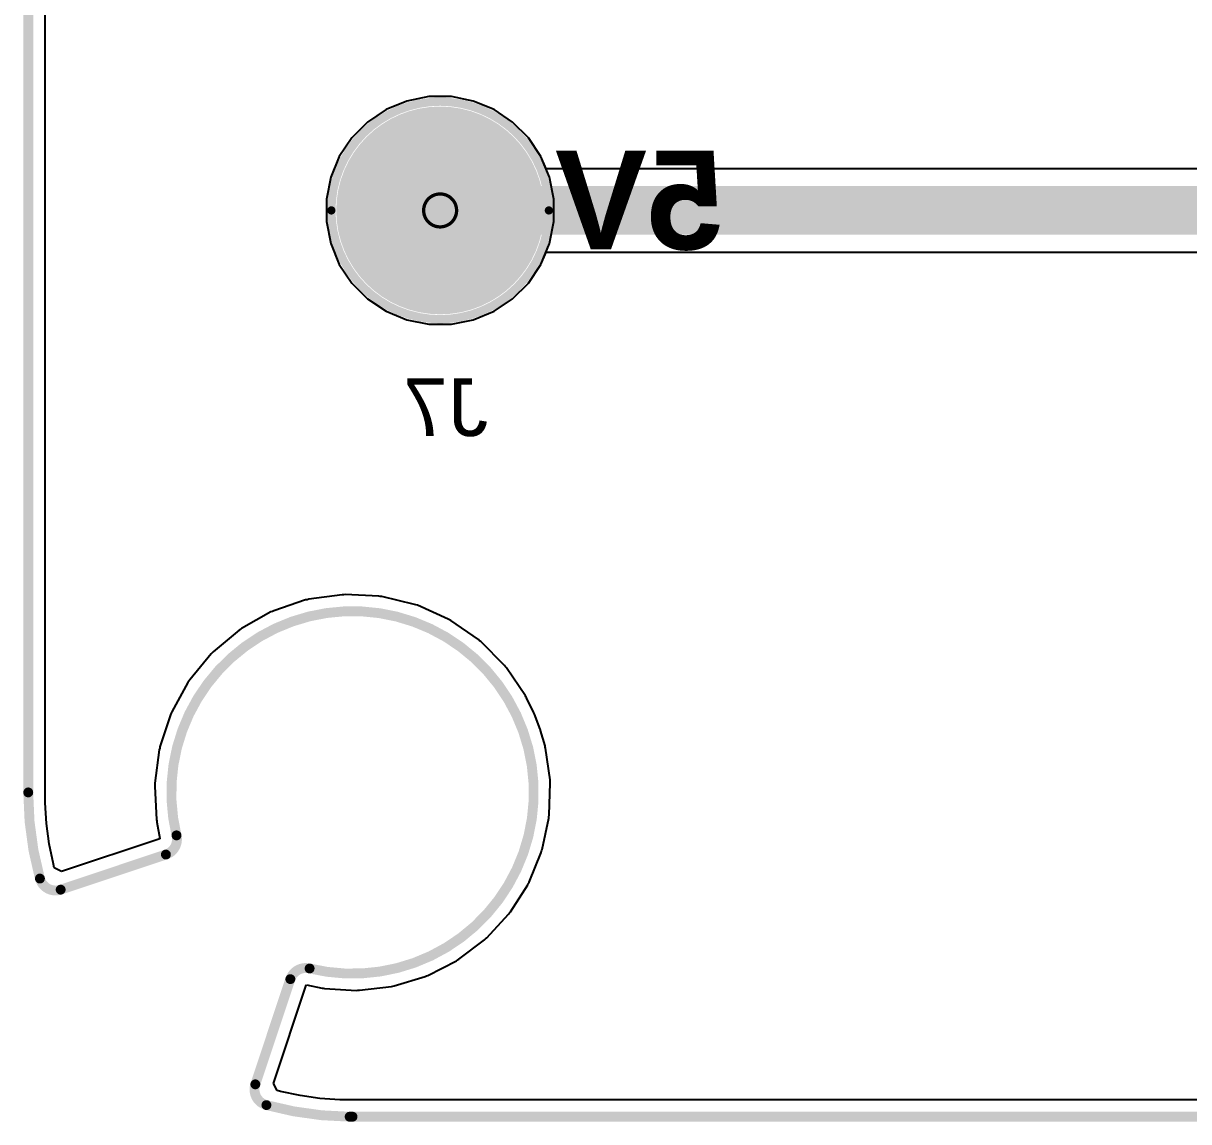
# Model space of a CAD drawing. Header units: inches. Extents: x -22 to 5433, y -38 to 5417.
# Drawn here: x -21.6 to -3.63, y -38.06 to -21.13 of the extents above; entities that cross this region are included whole.
import ezdxf

# ---------------------------------------------------------------- set-up
doc = ezdxf.new("R2010")
doc.units = ezdxf.units.IN
for name, color, linetype in [('Board_outline', 216, 'Continuous'), ('Bottom Layer', 5, 'Continuous'), ('Bottom Overlay', 54, 'Continuous'), ('Bottom Solder', 6, 'Continuous'), ('Drill Drawing', 1, 'Continuous'), ('Multi-Layer', 9, 'Continuous'), ('Pad Holes', 156, 'Continuous'), ('Top Layer', 1, 'Continuous'), ('Top Solder', 216, 'Continuous')]:
    doc.layers.add(name, color=color, linetype=linetype)
doc.styles.add('Arial', font='', dxfattribs={"height": 0.2})
doc.styles.add('Arial_Bold', font='', dxfattribs={"height": 0.2})
doc.styles.get('Arial').set_extended_font_data('Arial')
doc.styles.get('Arial_Bold').set_extended_font_data('Arial', bold=True)

# ---------------------------------------------------------------- blocks, each defined once
blk = doc.blocks.new('YZ162317083P_01_B_4')
at = {"layer": 'Bottom Layer'}
h = blk.add_hatch(color=5, dxfattribs=at)
edge = h.paths.add_edge_path()
edge.add_arc((0, 0), 1.5, 0, 360)
at = {"layer": 'Bottom Solder'}
h = blk.add_hatch(color=6, dxfattribs=at)
edge = h.paths.add_edge_path()
edge.add_arc((0, 0), 1.6016, 0, 360)
at = {"layer": 'Multi-Layer'}
h = blk.add_hatch(color=9, dxfattribs=at)
edge = h.paths.add_edge_path()
edge.add_arc((0, 0), 1.5, 0, 360)
at = {"layer": 'Pad Holes'}
h = blk.add_hatch(color=7, dxfattribs=at)
edge = h.paths.add_edge_path()
edge.add_arc((0, 0), 0.8, 0, 360)
at = {"layer": 'Top Layer'}
h = blk.add_hatch(color=1, dxfattribs=at)
edge = h.paths.add_edge_path()
edge.add_arc((0, 0), 1.5, 0, 360)
at = {"layer": 'Top Solder'}
h = blk.add_hatch(color=216, dxfattribs=at)
edge = h.paths.add_edge_path()
edge.add_arc((0, 0), 1.6016, 0, 360)
at = {"layer": 'Bottom Overlay'}
for points in [[(1.6764, 0, 0.127, 0.127, 1), (-1.6764, 0, 0.127, 0.127, 1)], [(-1.70815, 0, 0.0635, 0.0635, 1), (-1.64465, 0, 0.0635, 0.0635, 1)], [(1.64465, 0, 0.0635, 0.0635, 1), (1.70815, 0, 0.0635, 0.0635, 1)]]:
    blk.add_lwpolyline(points, format="xyseb", close=True, dxfattribs=at)

msp = doc.modelspace()

# ---------------------------------------------------------------- linework, layer by layer
at = {"layer": 'Board_outline'}
for points in [[(-21.519, -32.989, 0.152, 0.152, 0), (-21.519, 2.011, 0.152, 0.152, 0)], [(-19.233, -33.651, 0.152, 0.152, -3.570754), (-17.181, -35.703, 0.152, 0.152, 0)], [(-21.339, -34.317, 0.152, 0.152, -0.067325), (-21.519, -32.989, 0.152, 0.152, 0)], [(-19.233, -33.651, 0.152, 0.152, -0.390333), (-19.397, -33.947, 0.152, 0.152, 0)], [(-21.019, -34.488, 0.152, 0.152, 0), (-19.397, -33.947, 0.152, 0.152, 0)], [(-21.019, -34.488, 0.152, 0.152, -0.429718), (-21.339, -34.317, 0.152, 0.152, 0)], [(-17.478, -35.867, 0.152, 0.152, -0.390327), (-17.181, -35.703, 0.152, 0.152, 0)], [(-18.018, -37.489, 0.152, 0.152, 0), (-17.478, -35.867, 0.152, 0.152, 0)], [(-17.847, -37.809, 0.152, 0.152, -0.429723), (-18.018, -37.489, 0.152, 0.152, 0)], [(-16.564, -37.988, 0.152, 0.152, -0.065034), (-17.847, -37.809, 0.152, 0.152, 0)], [(-16.564, -37.988, 0.152, 0.152, 0), (-16.519, -37.988, 0.152, 0.152, 0)], [(-16.519, -37.988, 0.152, 0.152, 0), (73.481, -37.988, 0.152, 0.152, 0)]]:
    msp.add_lwpolyline(points, format="xyseb", dxfattribs=at)
for points in [[(-21.557, -32.989, 0.0762, 0.0762, 1), (-21.481, -32.989, 0.0762, 0.0762, 1)], [(-21.557, -32.989, 0.0762, 0.0762, 1), (-21.481, -32.989, 0.0762, 0.0762, 1)], [(-19.271, -33.651, 0.0762, 0.0762, 1), (-19.195, -33.651, 0.0762, 0.0762, 1)], [(-19.271, -33.651, 0.0762, 0.0762, 1), (-19.195, -33.651, 0.0762, 0.0762, 1)], [(-19.435, -33.947, 0.0762, 0.0762, 1), (-19.359, -33.947, 0.0762, 0.0762, 1)], [(-19.435, -33.947, 0.0762, 0.0762, 1), (-19.359, -33.947, 0.0762, 0.0762, 1)], [(-21.377, -34.317, 0.0762, 0.0762, 1), (-21.301, -34.317, 0.0762, 0.0762, 1)], [(-21.377, -34.317, 0.0762, 0.0762, 1), (-21.301, -34.317, 0.0762, 0.0762, 1)], [(-21.057, -34.488, 0.0762, 0.0762, 1), (-20.981, -34.488, 0.0762, 0.0762, 1)], [(-21.057, -34.488, 0.0762, 0.0762, 1), (-20.981, -34.488, 0.0762, 0.0762, 1)], [(-17.219, -35.703, 0.0762, 0.0762, 1), (-17.143, -35.703, 0.0762, 0.0762, 1)], [(-17.219, -35.703, 0.0762, 0.0762, 1), (-17.143, -35.703, 0.0762, 0.0762, 1)], [(-17.516, -35.867, 0.0762, 0.0762, 1), (-17.44, -35.867, 0.0762, 0.0762, 1)], [(-17.516, -35.867, 0.0762, 0.0762, 1), (-17.44, -35.867, 0.0762, 0.0762, 1)], [(-18.056, -37.489, 0.0762, 0.0762, 1), (-17.98, -37.489, 0.0762, 0.0762, 1)], [(-18.056, -37.489, 0.0762, 0.0762, 1), (-17.98, -37.489, 0.0762, 0.0762, 1)], [(-17.885, -37.809, 0.0762, 0.0762, 1), (-17.809, -37.809, 0.0762, 0.0762, 1)], [(-17.885, -37.809, 0.0762, 0.0762, 1), (-17.809, -37.809, 0.0762, 0.0762, 1)], [(-16.602, -37.988, 0.0762, 0.0762, 1), (-16.526, -37.988, 0.0762, 0.0762, 1)], [(-16.602, -37.988, 0.0762, 0.0762, 1), (-16.526, -37.988, 0.0762, 0.0762, 1)], [(-16.557, -37.988, 0.0762, 0.0762, 1), (-16.481, -37.988, 0.0762, 0.0762, 1)], [(-16.557, -37.988, 0.0762, 0.0762, 1), (-16.481, -37.988, 0.0762, 0.0762, 1)]]:
    msp.add_lwpolyline(points, format="xyseb", close=True, dxfattribs=at)
at = {"layer": 'Bottom Layer'}
for p, q in [((-21.26, -32.989), (-21.26, 2.011)), ((-15.342, -22.264), (-15.681, -22.332)), ((-14.996, -22.264), (-15.342, -22.264)), ((-14.657, -22.332), (-14.996, -22.264)), ((-15.681, -22.332), (-16, -22.464)), ((-14.338, -22.464), (-14.657, -22.332)), ((-16, -22.464), (-16.287, -22.656)), ((-14.051, -22.656), (-14.338, -22.464)), ((-16.287, -22.656), (-16.531, -22.9)), ((-13.806, -22.9), (-14.051, -22.656)), ((-16.531, -22.9), (-16.723, -23.188)), ((-13.615, -23.188), (-13.806, -22.9)), ((-16.723, -23.188), (-16.855, -23.507)), ((-13.536, -23.377), (-13.615, -23.188)), ((-16.855, -23.507), (-16.923, -23.846)), ((9.752, -23.377), (-13.536, -23.377)), ((-16.923, -23.846), (-16.923, -24.191)), ((-16.923, -24.191), (-16.855, -24.53)), ((-16.855, -24.53), (-16.723, -24.849)), ((-13.615, -24.849), (-13.536, -24.66)), ((-13.536, -24.66), (10.018, -24.66)), ((-16.723, -24.849), (-16.531, -25.137)), ((-13.806, -25.137), (-13.615, -24.849)), ((-16.531, -25.137), (-16.287, -25.381)), ((-14.051, -25.381), (-13.806, -25.137)), ((-16.287, -25.381), (-16, -25.573)), ((-14.338, -25.573), (-14.051, -25.381)), ((-16, -25.573), (-15.681, -25.705)), ((-14.657, -25.705), (-14.338, -25.573)), ((-15.681, -25.705), (-15.342, -25.772)), ((-15.342, -25.772), (-14.996, -25.772)), ((-14.996, -25.772), (-14.657, -25.705)), ((-16.681, -29.941), (-17.195, -30.012)), ((-16.657, -29.942), (-16.681, -29.941)), ((-16.633, -29.938), (-16.657, -29.942)), ((-16.116, -29.963), (-16.633, -29.938)), ((-16.092, -29.969), (-16.116, -29.963)), ((-16.068, -29.97), (-16.092, -29.969)), ((-15.564, -30.09), (-16.068, -29.97)), ((-17.242, -30.023), (-17.733, -30.188)), ((-17.218, -30.02), (-17.242, -30.023)), ((-17.195, -30.012), (-17.218, -30.02)), ((-15.542, -30.1), (-15.564, -30.09)), ((-15.518, -30.105), (-15.542, -30.1)), ((-15.045, -30.316), (-15.518, -30.105)), ((-17.777, -30.208), (-18.229, -30.461)), ((-17.754, -30.2), (-17.777, -30.208)), ((-17.733, -30.188), (-17.754, -30.2)), ((-15.025, -30.33), (-15.045, -30.316)), ((-15.003, -30.339), (-15.025, -30.33)), ((-14.577, -30.634), (-15.003, -30.339)), ((-18.269, -30.488), (-18.667, -30.82)), ((-18.248, -30.476), (-18.269, -30.488)), ((-18.229, -30.461), (-18.248, -30.476)), ((-14.56, -30.651), (-14.577, -30.634)), ((-14.54, -30.665), (-14.56, -30.651)), ((-14.175, -31.033), (-14.54, -30.665)), ((-18.7, -30.854), (-19.03, -31.254)), ((-18.682, -30.839), (-18.7, -30.854)), ((-18.667, -30.82), (-18.682, -30.839)), ((-14.162, -31.053), (-14.175, -31.033)), ((-14.145, -31.07), (-14.162, -31.053)), ((-13.855, -31.5), (-14.145, -31.07)), ((-19.03, -31.254), (-19.042, -31.275)), ((-19.057, -31.294), (-19.307, -31.747)), ((-19.042, -31.275), (-19.057, -31.294)), ((-13.848, -31.516), (-13.855, -31.5)), ((-13.836, -31.531), (-13.848, -31.516)), ((-13.722, -31.764), (-13.836, -31.531)), ((-19.326, -31.792), (-19.489, -32.284)), ((-19.315, -31.77), (-19.326, -31.792)), ((-19.307, -31.747), (-19.315, -31.77)), ((-13.719, -31.775), (-13.722, -31.764)), ((-13.713, -31.785), (-13.719, -31.775)), ((-13.626, -32.013), (-13.713, -31.785)), ((-13.624, -32.024), (-13.626, -32.013)), ((-13.619, -32.034), (-13.624, -32.024)), ((-13.551, -32.273), (-13.619, -32.034)), ((-19.499, -32.331), (-19.568, -32.844)), ((-19.491, -32.308), (-19.499, -32.331)), ((-19.489, -32.284), (-19.491, -32.308)), ((-13.55, -32.29), (-13.551, -32.273)), ((-13.544, -32.307), (-13.55, -32.29)), ((-13.473, -32.797), (-13.544, -32.307)), ((-19.566, -32.868), (-19.569, -32.892)), ((-19.568, -32.844), (-19.566, -32.868)), ((-13.487, -33.339), (-13.47, -32.843)), ((-13.474, -32.82), (-13.473, -32.797)), ((-13.47, -32.843), (-13.474, -32.82)), ((-21.26, -33.148), (-21.26, -32.989)), ((-19.569, -32.892), (-19.542, -33.41)), ((-21.239, -33.466), (-21.26, -33.148)), ((-19.542, -33.41), (-19.537, -33.428)), ((-13.596, -33.869), (-13.492, -33.384)), ((-13.492, -33.361), (-13.487, -33.339)), ((-13.492, -33.384), (-13.492, -33.361)), ((-21.196, -33.782), (-21.239, -33.466)), ((-19.537, -33.428), (-19.537, -33.446)), ((-19.537, -33.446), (-19.488, -33.7)), ((-19.49, -33.705), (-21.005, -34.21)), ((-19.488, -33.7), (-19.49, -33.705)), ((-21.132, -34.094), (-21.196, -33.782)), ((-13.798, -34.372), (-13.61, -33.913)), ((-13.61, -33.913), (-13.606, -33.89)), ((-13.606, -33.89), (-13.596, -33.869)), ((-21.117, -34.15), (-21.132, -34.094)), ((-21.005, -34.21), (-21.117, -34.15)), ((-14.085, -34.831), (-13.819, -34.412)), ((-13.819, -34.412), (-13.811, -34.391)), ((-13.811, -34.391), (-13.798, -34.372)), ((-14.113, -34.867), (-14.101, -34.847)), ((-14.101, -34.847), (-14.085, -34.831)), ((-14.449, -35.232), (-14.113, -34.867)), ((-14.878, -35.562), (-14.483, -35.262)), ((-14.483, -35.262), (-14.468, -35.245)), ((-14.468, -35.245), (-14.449, -35.232)), ((-14.917, -35.586), (-14.899, -35.572)), ((-14.899, -35.572), (-14.878, -35.562)), ((-15.358, -35.811), (-14.917, -35.586)), ((-15.876, -35.972), (-15.401, -35.829)), ((-15.401, -35.829), (-15.381, -35.818)), ((-15.381, -35.818), (-15.358, -35.811)), ((-17.74, -37.474), (-17.236, -35.959)), ((-17.236, -35.959), (-17.231, -35.957)), ((-17.231, -35.957), (-16.988, -36.005)), ((-16.988, -36.005), (-16.97, -36.005)), ((-16.97, -36.005), (-16.954, -36.01)), ((-16.954, -36.01), (-16.459, -36.04)), ((-16.459, -36.04), (-16.436, -36.037)), ((-16.436, -36.037), (-16.413, -36.039)), ((-16.413, -36.039), (-15.921, -35.981)), ((-15.921, -35.981), (-15.899, -35.974)), ((-15.899, -35.974), (-15.876, -35.972)), ((-17.68, -37.586), (-17.74, -37.474)), ((-17.63, -37.6), (-17.68, -37.586)), ((-17.328, -37.663), (-17.63, -37.6)), ((-17.023, -37.705), (-17.328, -37.663)), ((-16.716, -37.728), (-17.023, -37.705)), ((-16.562, -37.729), (-16.716, -37.728)), ((-16.518, -37.73), (-16.562, -37.729)), ((73.481, -37.73), (-16.518, -37.73))]:
    msp.add_line(p, q, dxfattribs=at)
msp.add_lwpolyline([(-15.169, -24.018, 0.75, 0.75, 0), (10.018, -24.018, 0.75, 0.75, 0)], format="xyseb", dxfattribs=at)
msp.add_lwpolyline([(-15.356, -24.018, 0.375, 0.375, 1), (-14.981, -24.018, 0.375, 0.375, 1)], format="xyseb", close=True, dxfattribs=at)
at = {"layer": 'Drill Drawing'}
for points in [[(-14.915, -24.018, 0.0508, 0.0508, 1), (-15.423, -24.018, 0.0508, 0.0508, 1)], [(-15.436, -24.018, 0.0254, 0.0254, 1), (-15.41, -24.018, 0.0254, 0.0254, 1)], [(-14.928, -24.018, 0.0254, 0.0254, 1), (-14.902, -24.018, 0.0254, 0.0254, 1)]]:
    msp.add_lwpolyline(points, format="xyseb", close=True, dxfattribs=at)
at = {"layer": 'Top Layer'}
for p, q in [((-21.26, -32.989), (-21.26, 2.011)), ((-15.342, -22.264), (-15.681, -22.332)), ((-14.996, -22.264), (-15.342, -22.264)), ((-14.657, -22.332), (-14.996, -22.264)), ((-15.681, -22.332), (-16, -22.464)), ((-14.338, -22.464), (-14.657, -22.332)), ((-16, -22.464), (-16.287, -22.656)), ((-14.051, -22.656), (-14.338, -22.464)), ((-16.287, -22.656), (-16.531, -22.9)), ((-13.806, -22.9), (-14.051, -22.656)), ((-16.531, -22.9), (-16.723, -23.188)), ((-13.615, -23.188), (-13.806, -22.9)), ((-16.723, -23.188), (-16.855, -23.507)), ((-13.482, -23.507), (-13.615, -23.188)), ((-16.855, -23.507), (-16.923, -23.846)), ((-13.415, -23.846), (-13.482, -23.507)), ((-16.923, -23.846), (-16.923, -24.191)), ((-13.415, -24.191), (-13.415, -23.846)), ((-16.923, -24.191), (-16.855, -24.53)), ((-13.482, -24.53), (-13.415, -24.191)), ((-16.855, -24.53), (-16.723, -24.849)), ((-13.615, -24.849), (-13.482, -24.53)), ((-16.723, -24.849), (-16.531, -25.137)), ((-13.806, -25.137), (-13.615, -24.849)), ((-16.531, -25.137), (-16.287, -25.381)), ((-14.051, -25.381), (-13.806, -25.137)), ((-16.287, -25.381), (-16, -25.573)), ((-14.338, -25.573), (-14.051, -25.381)), ((-16, -25.573), (-15.681, -25.705)), ((-14.657, -25.705), (-14.338, -25.573)), ((-15.681, -25.705), (-15.342, -25.772)), ((-15.342, -25.772), (-14.996, -25.772)), ((-14.996, -25.772), (-14.657, -25.705)), ((-16.681, -29.941), (-17.195, -30.012)), ((-16.657, -29.942), (-16.681, -29.941)), ((-16.633, -29.938), (-16.657, -29.942)), ((-16.116, -29.963), (-16.633, -29.938)), ((-16.092, -29.969), (-16.116, -29.963)), ((-16.068, -29.97), (-16.092, -29.969)), ((-15.564, -30.09), (-16.068, -29.97)), ((-17.242, -30.023), (-17.733, -30.188)), ((-17.218, -30.02), (-17.242, -30.023)), ((-17.195, -30.012), (-17.218, -30.02)), ((-15.542, -30.1), (-15.564, -30.09)), ((-15.518, -30.105), (-15.542, -30.1)), ((-15.045, -30.316), (-15.518, -30.105)), ((-17.777, -30.208), (-18.229, -30.461)), ((-17.754, -30.2), (-17.777, -30.208)), ((-17.733, -30.188), (-17.754, -30.2)), ((-15.025, -30.33), (-15.045, -30.316)), ((-15.003, -30.339), (-15.025, -30.33)), ((-14.577, -30.634), (-15.003, -30.339)), ((-18.269, -30.488), (-18.667, -30.82)), ((-18.248, -30.476), (-18.269, -30.488)), ((-18.229, -30.461), (-18.248, -30.476)), ((-14.56, -30.651), (-14.577, -30.634)), ((-14.54, -30.665), (-14.56, -30.651)), ((-14.175, -31.033), (-14.54, -30.665)), ((-18.7, -30.854), (-19.03, -31.254)), ((-18.682, -30.839), (-18.7, -30.854)), ((-18.667, -30.82), (-18.682, -30.839)), ((-14.162, -31.053), (-14.175, -31.033)), ((-14.145, -31.07), (-14.162, -31.053)), ((-13.855, -31.5), (-14.145, -31.07)), ((-19.03, -31.254), (-19.042, -31.275)), ((-19.057, -31.294), (-19.307, -31.747)), ((-19.042, -31.275), (-19.057, -31.294)), ((-13.848, -31.516), (-13.855, -31.5)), ((-13.836, -31.531), (-13.848, -31.516)), ((-13.722, -31.764), (-13.836, -31.531)), ((-19.326, -31.792), (-19.489, -32.284)), ((-19.315, -31.77), (-19.326, -31.792)), ((-19.307, -31.747), (-19.315, -31.77)), ((-13.719, -31.775), (-13.722, -31.764)), ((-13.713, -31.785), (-13.719, -31.775)), ((-13.626, -32.013), (-13.713, -31.785)), ((-13.624, -32.024), (-13.626, -32.013)), ((-13.619, -32.034), (-13.624, -32.024)), ((-13.551, -32.273), (-13.619, -32.034)), ((-19.499, -32.331), (-19.568, -32.844)), ((-19.491, -32.308), (-19.499, -32.331)), ((-19.489, -32.284), (-19.491, -32.308)), ((-13.55, -32.29), (-13.551, -32.273)), ((-13.544, -32.307), (-13.55, -32.29)), ((-13.473, -32.797), (-13.544, -32.307)), ((-19.566, -32.868), (-19.569, -32.892)), ((-19.568, -32.844), (-19.566, -32.868)), ((-13.487, -33.339), (-13.47, -32.843)), ((-13.474, -32.82), (-13.473, -32.797)), ((-13.47, -32.843), (-13.474, -32.82)), ((-21.26, -33.148), (-21.26, -32.989)), ((-19.569, -32.892), (-19.542, -33.41)), ((-21.239, -33.466), (-21.26, -33.148)), ((-19.542, -33.41), (-19.537, -33.428)), ((-13.596, -33.869), (-13.492, -33.384)), ((-13.492, -33.361), (-13.487, -33.339)), ((-13.492, -33.384), (-13.492, -33.361)), ((-21.196, -33.782), (-21.239, -33.466)), ((-19.537, -33.428), (-19.537, -33.446)), ((-19.537, -33.446), (-19.488, -33.7)), ((-19.49, -33.705), (-21.005, -34.21)), ((-19.488, -33.7), (-19.49, -33.705)), ((-21.132, -34.094), (-21.196, -33.782)), ((-13.798, -34.372), (-13.61, -33.913)), ((-13.61, -33.913), (-13.606, -33.89)), ((-13.606, -33.89), (-13.596, -33.869)), ((-21.117, -34.15), (-21.132, -34.094)), ((-21.005, -34.21), (-21.117, -34.15)), ((-14.085, -34.831), (-13.819, -34.412)), ((-13.819, -34.412), (-13.811, -34.391)), ((-13.811, -34.391), (-13.798, -34.372)), ((-14.113, -34.867), (-14.101, -34.847)), ((-14.101, -34.847), (-14.085, -34.831)), ((-14.449, -35.232), (-14.113, -34.867)), ((-14.878, -35.562), (-14.483, -35.262)), ((-14.483, -35.262), (-14.468, -35.245)), ((-14.468, -35.245), (-14.449, -35.232)), ((-14.917, -35.586), (-14.899, -35.572)), ((-14.899, -35.572), (-14.878, -35.562)), ((-15.358, -35.811), (-14.917, -35.586)), ((-15.876, -35.972), (-15.401, -35.829)), ((-15.401, -35.829), (-15.381, -35.818)), ((-15.381, -35.818), (-15.358, -35.811)), ((-17.74, -37.474), (-17.236, -35.959)), ((-17.236, -35.959), (-17.231, -35.957)), ((-17.231, -35.957), (-16.988, -36.005)), ((-16.988, -36.005), (-16.97, -36.005)), ((-16.97, -36.005), (-16.954, -36.01)), ((-16.954, -36.01), (-16.459, -36.04)), ((-16.459, -36.04), (-16.436, -36.037)), ((-16.436, -36.037), (-16.413, -36.039)), ((-16.413, -36.039), (-15.921, -35.981)), ((-15.921, -35.981), (-15.899, -35.974)), ((-15.899, -35.974), (-15.876, -35.972)), ((-17.68, -37.586), (-17.74, -37.474)), ((-17.63, -37.6), (-17.68, -37.586)), ((-17.328, -37.663), (-17.63, -37.6)), ((-17.023, -37.705), (-17.328, -37.663)), ((-16.716, -37.728), (-17.023, -37.705)), ((-16.562, -37.729), (-16.716, -37.728)), ((-16.518, -37.73), (-16.562, -37.729)), ((73.481, -37.73), (-16.518, -37.73))]:
    msp.add_line(p, q, dxfattribs=at)

# ---------------------------------------------------------------- block references
at = {"rotation": 180}
msp.add_blockref('YZ162317083P_01_B_4', (-15.169, -24.018), dxfattribs=at)

# ---------------------------------------------------------------- texts
at = {"layer": 'Bottom Overlay', "style": 'Arial_Bold', "text_generation_flag": 2}
msp.add_text('5V', height=1.524, rotation=360, dxfattribs=at).set_placement((-10.795, -24.62))
at = {"layer": 'Bottom Overlay', "style": 'Arial', "text_generation_flag": 2}
msp.add_text('J7', height=0.889, dxfattribs=at).set_placement((-14.428, -27.495))

doc.saveas('drawing.dxf')
